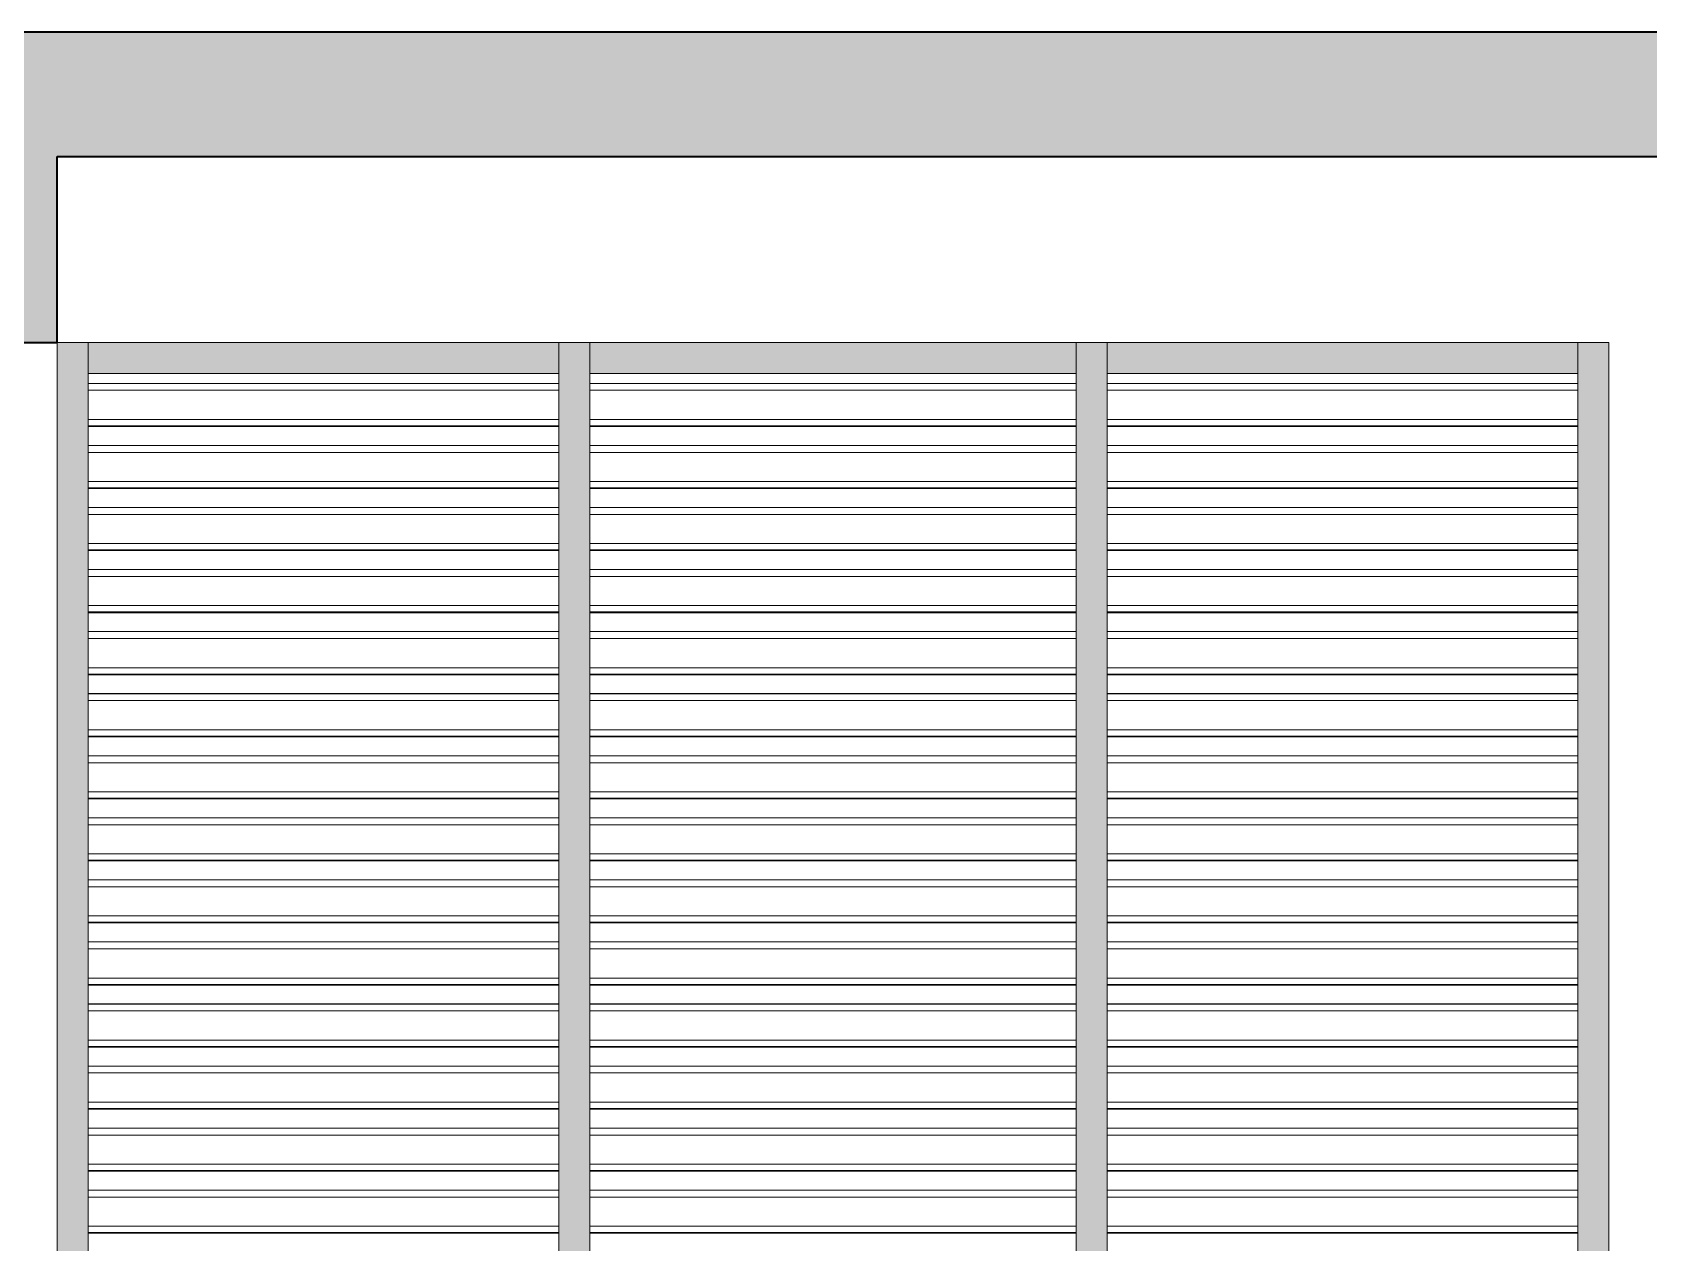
# Model space of a CAD drawing. Header units: millimetres. Extents: x 68650 to 268645, y -2410 to 17645.
# Drawn here: x 224628 to 227232, y 2950 to 4900 of the extents above; entities that cross this region are included whole.
import ezdxf

# ---------------------------------------------------------------- set-up
doc = ezdxf.new("R2010")
doc.units = ezdxf.units.MM
for name, color, linetype, lineweight in [('A-DETL-GENF-3', 9, 'Continuous', 18), ('A-DETL-MEDM', 33, 'Continuous', 35), ('A-GLAZ-CWMG', 51, 'Continuous', 18), ('A-GLAZ-CWMG-3', 254, 'Continuous', 18), ('A-WALL', 113, 'Continuous', 18), ('S-COLS', 52, 'Continuous', 18)]:
    doc.layers.add(name, color=color, linetype=linetype, lineweight=lineweight)

# ---------------------------------------------------------------- blocks, each defined once
blk = doc.blocks.new('Rectangular Mullion - 50 x 100mm-2492465-TKCS_NHÀ MÁY PHÁT ĐIỆN - MẶT CẮT 1')
at = {"layer": 'A-GLAZ-CWMG-3'}
blk.add_hatch(color=256, dxfattribs=at).paths.add_polyline_path([(78144.2, 4350), (78902.6, 4350), (78902.6, 4400), (78144.2, 4400)])
at = {"layer": 'A-GLAZ-CWMG'}
for p, q in [((78144.2, 4350), (78144.2, 4400)), ((78902.6, 4400), (78902.6, 4350)), ((78144.2, 4350), (78902.6, 4350))]:
    blk.add_line(p, q, dxfattribs=at)
blk = doc.blocks.new('Rectangular Mullion - 50 x 100mm-2492466-TKCS_NHÀ MÁY PHÁT ĐIỆN - MẶT CẮT 1')
at = {"layer": 'A-GLAZ-CWMG-3'}
blk.add_hatch(color=256, dxfattribs=at).paths.add_polyline_path([(77937.2, 4350), (78094.2, 4350), (78094.2, 4400), (77310.9, 4400), (77310.9, 4350)])
at = {"layer": 'A-GLAZ-CWMG'}
for p, q in [((77310.9, 4350), (77310.9, 4400)), ((78094.2, 4400), (78094.2, 4350)), ((77310.9, 4350), (78094.2, 4350))]:
    blk.add_line(p, q, dxfattribs=at)
blk = doc.blocks.new('Rectangular Mullion - 50 x 100mm-2333210-TKCS_NHÀ MÁY PHÁT ĐIỆN - MẶT CẮT 1')
at = {"layer": 'A-GLAZ-CWMG-3'}
blk.add_hatch(color=256, dxfattribs=at).paths.add_polyline_path([(76502.564287, 4300), (76502.564287, 4400), (76452.564287, 4400), (76452.564287, 4300)])
at = {"layer": 'A-GLAZ-CWMG'}
blk.add_line((76502.564287, 4300), (76502.564287, 4400), dxfattribs=at)
blk = doc.blocks.new('Rectangular Mullion - 50 x 100mm-V83-TKCS_NHÀ MÁY PHÁT ĐIỆN - MẶT CẮT 1')
at = {"layer": 'A-GLAZ-CWMG-3'}
blk.add_hatch(color=256, dxfattribs=at).paths.add_polyline_path([(78952.564287, 1500), (78952.564287, 1600), (78902.564287, 1600), (78902.564287, 1500)])
at = {"layer": 'A-GLAZ-CWMG'}
blk.add_line((78902.564287, 1600), (78902.564287, 1500), dxfattribs=at)
blk = doc.blocks.new('Rectangular Mullion - 50 x 100mm-V84-TKCS_NHÀ MÁY PHÁT ĐIỆN - MẶT CẮT 1')
at = {"layer": 'A-GLAZ-CWMG-3'}
blk.add_hatch(color=256, dxfattribs=at).paths.add_polyline_path([(78952.564287, 4300), (78952.564287, 4400), (78902.564287, 4400), (78902.564287, 4300)])
at = {"layer": 'A-GLAZ-CWMG'}
blk.add_line((78902.564287, 4400), (78902.564287, 4300), dxfattribs=at)
blk = doc.blocks.new('Rectangular Mullion - 50 x 100mm-2333212-TKCS_NHÀ MÁY PHÁT ĐIỆN - MẶT CẮT 1')
at = {"layer": 'A-GLAZ-CWMG-3'}
blk.add_hatch(color=256, dxfattribs=at).paths.add_polyline_path([(76502.564287, 1500), (76502.564287, 1600), (76452.564287, 1600), (76452.564287, 1500)])
at = {"layer": 'A-GLAZ-CWMG'}
blk.add_line((76502.564287, 1500), (76502.564287, 1600), dxfattribs=at)
blk = doc.blocks.new('Rectangular Mullion - 50 x 100mm-2333205-TKCS_NHÀ MÁY PHÁT ĐIỆN - MẶT CẮT 1')
at = {"layer": 'A-GLAZ-CWMG-3'}
blk.add_hatch(color=256, dxfattribs=at).paths.add_polyline_path([(77260.9, 1500), (77310.9, 1500), (77310.9, 1600), (77260.9, 1600)])
at = {"layer": 'A-GLAZ-CWMG'}
for p, q in [((77260.9, 1600), (77260.9, 1500)), ((77310.9, 1500), (77310.9, 1600))]:
    blk.add_line(p, q, dxfattribs=at)
blk = doc.blocks.new('Rectangular Mullion - 50 x 100mm-2333206-TKCS_NHÀ MÁY PHÁT ĐIỆN - MẶT CẮT 1')
at = {"layer": 'A-GLAZ-CWMG-3'}
blk.add_hatch(color=256, dxfattribs=at).paths.add_polyline_path([(77260.9, 4300), (77310.9, 4300), (77310.9, 4400), (77260.9, 4400)])
at = {"layer": 'A-GLAZ-CWMG'}
for p, q in [((77260.9, 4400), (77260.9, 4300)), ((77310.9, 4300), (77310.9, 4400))]:
    blk.add_line(p, q, dxfattribs=at)
blk = doc.blocks.new('Rectangular Mullion - MULLION LA SACH-2492469-TKCS_NHÀ MÁY PHÁT ĐIỆN - MẶT CẮT 1')
at = {"layer": 'A-GLAZ-CWMG'}
for p, q in [((76502.6, 1534.3), (77260.9, 1534.3)), ((76502.6, 1534.2), (77260.9, 1534.2)), ((76502.6, 1523.1), (77260.9, 1523.1)), ((77260.9, 1476.1), (76502.6, 1476.1)), ((76502.6, 1465.9), (77260.9, 1465.9)), ((76502.6, 1465.8), (77260.9, 1465.8)), ((76502.6, 1464.8), (77260.9, 1464.8))]:
    blk.add_line(p, q, dxfattribs=at)
blk = doc.blocks.new('Rectangular Mullion - MULLION LA SACH-2492470-TKCS_NHÀ MÁY PHÁT ĐIỆN - MẶT CẮT 1')
at = {"layer": 'A-GLAZ-CWMG'}
for p, q in [((77310.9, 1534.3), (78094.2, 1534.3)), ((77310.9, 1534.2), (78094.2, 1534.2)), ((77310.9, 1523.1), (78094.2, 1523.1)), ((78094.2, 1476.1), (77310.9, 1476.1)), ((77310.9, 1465.9), (78094.2, 1465.9)), ((77310.9, 1465.8), (78094.2, 1465.8)), ((77310.9, 1464.8), (78094.2, 1464.8))]:
    blk.add_line(p, q, dxfattribs=at)

msp = doc.modelspace()

# ---------------------------------------------------------------- hatches: boundary and pattern name
at = {"layer": 'A-DETL-GENF-3'}
h = msp.add_hatch(dxfattribs=at)
h.set_pattern_fill('FP_78', color=256, style=0, pattern_type=2)
h.set_pattern_definition([(50, (223716.03, 2375), (546.553, -47.817), [57.15, -628.65]), (355, (223716, 2375), (-105.728, 573.17), [45.72, -502.92]), (100.451, (223761.57, 2371), (440.828, 525.35), [48.57, -534.27]), (46.184, (223716, 2527.4), (813.237, -126.13), [85.725, -942.975]), (96.636, (223783.8, 2516.9), (712.207, 742.283), [72.855, -801.405]), (351.184, (223716, 2527.4), (712.215, 742.276), [68.58, -754.38]), (21, (223792.23, 2489.3), (454.843, -306.796), [57.15, -628.65]), (326, (223792.2, 2489.3), (185.406, 552.564), [45.72, -502.92]), (71.451, (223830.13, 2463.73), (640.251, 245.764), [48.57, -534.27]), (37.5, (223716.03, 2375), (9.2664, 253.665), [5.029, -491.795, 5.029, -505.511, -504.825]), (37.5, (223716.03, 2375), (9.2664, 253.665), [-1007.364, 5.029, -499.796]), (7.5, (223716.03, 2375), (200.4594, 300.5414), [5.029, -286.055, 5.029, -480.365, -192.405]), (7.5, (223716.03, 2375), (200.4594, 300.5414), [-776.478, 5.029, -187.376]), (327.5, (223546.1, 2375), (406.7728, -17.1864), [5.029, -185.471, 5.029, -589.331, -788.67]), (327.5, (223546.1, 2375), (406.7728, -17.1864), [-784.86, 5.029, -783.641]), (317.5, (223469.9, 2375), (444.388, 76.28), [5.029, -242.621, 5.029, -389.687, -560.07]), (317.5, (223469.9, 2375), (444.388, 76.28), [-642.366, 5.029, -555.041]), (45, (223716.03, 2375), (-188.5854, 188.5854), []), (45, (223716.03, 2660.75), (-188.5854, 188.5854), [])])
h.paths.add_polyline_path([(237367.5, 430), (237667.5, 430), (237667.5, 930), (219667.5, 930), (219667.5, 430), (219967.5, 430), (219967.5, 730), (224367.5, 730), (224367.5, 430), (224667.5, 430), (224667.5, 730), (229795.6, 730), (229795.6, 430), (230095.6, 430), (230095.6, 730), (233545.6, 730), (233545.6, 430), (233845.6, 430), (233845.6, 730), (237367.5, 730), (237367.5, 658.9)])
h.paths.add_polyline_path([(237667.5, 4400), (237667.5, 4900), (219667.5, 4900), (219667.5, 4400), (219967.5, 4400), (219967.5, 4700), (224367.5, 4700), (224367.5, 4400), (224667.5, 4400), (224667.5, 4700), (229795.6, 4700), (229795.6, 4400), (230095.6, 4400), (230095.6, 4700), (233545.6, 4700), (233545.6, 4400), (233845.6, 4400), (233845.6, 4700), (237367.5, 4700), (237367.5, 4400)])

# ---------------------------------------------------------------- linework, layer by layer
at = {"layer": 'A-DETL-MEDM'}
for p, q in [((237667.5, 4900), (219667.5, 4900)), ((224667.5, 4400), (224667.5, 4700)), ((224667.5, 4700), (229795.6, 4700)), ((224367.5, 4400), (224667.5, 4400))]:
    msp.add_line(p, q, dxfattribs=at)
at = {"layer": 'A-WALL'}
for p, q in [((224667.5, 4400), (227167.5, 4400)), ((227167.5, 4400), (227167.5, 1400))]:
    msp.add_line(p, q, dxfattribs=at)
at = {"layer": 'S-COLS'}
msp.add_line((224667.5, 4400), (224667.5, 1000), dxfattribs=at)

# ---------------------------------------------------------------- block references
at = {"layer": 'A-GLAZ-CWMG'}
for name, p in [('Rectangular Mullion - 50 x 100mm-2333210-TKCS_NHÀ MÁY PHÁT ĐIỆN - MẶT CẮT 1', (148214.9, 0)), ('Rectangular Mullion - 50 x 100mm-2492465-TKCS_NHÀ MÁY PHÁT ĐIỆN - MẶT CẮT 1', (146573.2, 0)), ('Rectangular Mullion - 50 x 100mm-2333206-TKCS_NHÀ MÁY PHÁT ĐIỆN - MẶT CẮT 1', (148214.9, 0)), ('Rectangular Mullion - 50 x 100mm-2492466-TKCS_NHÀ MÁY PHÁT ĐIỆN - MẶT CẮT 1', (148214.9, 0)), ('Rectangular Mullion - 50 x 100mm-2333206-TKCS_NHÀ MÁY PHÁT ĐIỆN - MẶT CẮT 1', (149048.2, 0)), ('Rectangular Mullion - 50 x 100mm-2492465-TKCS_NHÀ MÁY PHÁT ĐIỆN - MẶT CẮT 1', (148214.9, 0)), ('Rectangular Mullion - 50 x 100mm-V84-TKCS_NHÀ MÁY PHÁT ĐIỆN - MẶT CẮT 1', (148214.9, 0)), ('Rectangular Mullion - MULLION LA SACH-2492469-TKCS_NHÀ MÁY PHÁT ĐIỆN - MẶT CẮT 1', (148214.9, 2800)), ('Rectangular Mullion - MULLION LA SACH-2492470-TKCS_NHÀ MÁY PHÁT ĐIỆN - MẶT CẮT 1', (148214.9, 2800)), ('Rectangular Mullion - MULLION LA SACH-2492469-TKCS_NHÀ MÁY PHÁT ĐIỆN - MẶT CẮT 1', (149856.6, 2800)), ('Rectangular Mullion - 50 x 100mm-2333212-TKCS_NHÀ MÁY PHÁT ĐIỆN - MẶT CẮT 1', (148214.9, 2700)), ('Rectangular Mullion - 50 x 100mm-2333205-TKCS_NHÀ MÁY PHÁT ĐIỆN - MẶT CẮT 1', (148214.9, 2700)), ('Rectangular Mullion - 50 x 100mm-2333205-TKCS_NHÀ MÁY PHÁT ĐIỆN - MẶT CẮT 1', (149048.2, 2700)), ('Rectangular Mullion - 50 x 100mm-V83-TKCS_NHÀ MÁY PHÁT ĐIỆN - MẶT CẮT 1', (148214.9, 2700)), ('Rectangular Mullion - MULLION LA SACH-2492469-TKCS_NHÀ MÁY PHÁT ĐIỆN - MẶT CẮT 1', (148214.9, 2700)), ('Rectangular Mullion - MULLION LA SACH-2492470-TKCS_NHÀ MÁY PHÁT ĐIỆN - MẶT CẮT 1', (148214.9, 2700)), ('Rectangular Mullion - MULLION LA SACH-2492469-TKCS_NHÀ MÁY PHÁT ĐIỆN - MẶT CẮT 1', (149856.6, 2700)), ('Rectangular Mullion - 50 x 100mm-2333212-TKCS_NHÀ MÁY PHÁT ĐIỆN - MẶT CẮT 1', (148214.9, 2600)), ('Rectangular Mullion - 50 x 100mm-2333205-TKCS_NHÀ MÁY PHÁT ĐIỆN - MẶT CẮT 1', (148214.9, 2600)), ('Rectangular Mullion - 50 x 100mm-2333205-TKCS_NHÀ MÁY PHÁT ĐIỆN - MẶT CẮT 1', (149048.2, 2600)), ('Rectangular Mullion - 50 x 100mm-V83-TKCS_NHÀ MÁY PHÁT ĐIỆN - MẶT CẮT 1', (148214.9, 2600)), ('Rectangular Mullion - MULLION LA SACH-2492469-TKCS_NHÀ MÁY PHÁT ĐIỆN - MẶT CẮT 1', (148214.9, 2600)), ('Rectangular Mullion - MULLION LA SACH-2492470-TKCS_NHÀ MÁY PHÁT ĐIỆN - MẶT CẮT 1', (148214.9, 2600)), ('Rectangular Mullion - MULLION LA SACH-2492469-TKCS_NHÀ MÁY PHÁT ĐIỆN - MẶT CẮT 1', (149856.6, 2600)), ('Rectangular Mullion - 50 x 100mm-2333212-TKCS_NHÀ MÁY PHÁT ĐIỆN - MẶT CẮT 1', (148214.9, 2500)), ('Rectangular Mullion - 50 x 100mm-2333205-TKCS_NHÀ MÁY PHÁT ĐIỆN - MẶT CẮT 1', (148214.9, 2500)), ('Rectangular Mullion - 50 x 100mm-2333205-TKCS_NHÀ MÁY PHÁT ĐIỆN - MẶT CẮT 1', (149048.2, 2500)), ('Rectangular Mullion - 50 x 100mm-V83-TKCS_NHÀ MÁY PHÁT ĐIỆN - MẶT CẮT 1', (148214.9, 2500)), ('Rectangular Mullion - MULLION LA SACH-2492469-TKCS_NHÀ MÁY PHÁT ĐIỆN - MẶT CẮT 1', (148214.9, 2500)), ('Rectangular Mullion - MULLION LA SACH-2492470-TKCS_NHÀ MÁY PHÁT ĐIỆN - MẶT CẮT 1', (148214.9, 2500)), ('Rectangular Mullion - MULLION LA SACH-2492469-TKCS_NHÀ MÁY PHÁT ĐIỆN - MẶT CẮT 1', (149856.6, 2500)), ('Rectangular Mullion - 50 x 100mm-2333212-TKCS_NHÀ MÁY PHÁT ĐIỆN - MẶT CẮT 1', (148214.9, 2400)), ('Rectangular Mullion - 50 x 100mm-2333205-TKCS_NHÀ MÁY PHÁT ĐIỆN - MẶT CẮT 1', (148214.9, 2400)), ('Rectangular Mullion - 50 x 100mm-2333205-TKCS_NHÀ MÁY PHÁT ĐIỆN - MẶT CẮT 1', (149048.2, 2400)), ('Rectangular Mullion - 50 x 100mm-V83-TKCS_NHÀ MÁY PHÁT ĐIỆN - MẶT CẮT 1', (148214.9, 2400)), ('Rectangular Mullion - MULLION LA SACH-2492469-TKCS_NHÀ MÁY PHÁT ĐIỆN - MẶT CẮT 1', (148214.9, 2400)), ('Rectangular Mullion - MULLION LA SACH-2492470-TKCS_NHÀ MÁY PHÁT ĐIỆN - MẶT CẮT 1', (148214.9, 2400)), ('Rectangular Mullion - MULLION LA SACH-2492469-TKCS_NHÀ MÁY PHÁT ĐIỆN - MẶT CẮT 1', (149856.6, 2400)), ('Rectangular Mullion - 50 x 100mm-2333212-TKCS_NHÀ MÁY PHÁT ĐIỆN - MẶT CẮT 1', (148214.9, 2300)), ('Rectangular Mullion - 50 x 100mm-2333205-TKCS_NHÀ MÁY PHÁT ĐIỆN - MẶT CẮT 1', (148214.9, 2300)), ('Rectangular Mullion - 50 x 100mm-2333205-TKCS_NHÀ MÁY PHÁT ĐIỆN - MẶT CẮT 1', (149048.2, 2300)), ('Rectangular Mullion - 50 x 100mm-V83-TKCS_NHÀ MÁY PHÁT ĐIỆN - MẶT CẮT 1', (148214.9, 2300)), ('Rectangular Mullion - MULLION LA SACH-2492469-TKCS_NHÀ MÁY PHÁT ĐIỆN - MẶT CẮT 1', (148214.9, 2300)), ('Rectangular Mullion - MULLION LA SACH-2492470-TKCS_NHÀ MÁY PHÁT ĐIỆN - MẶT CẮT 1', (148214.9, 2300)), ('Rectangular Mullion - MULLION LA SACH-2492469-TKCS_NHÀ MÁY PHÁT ĐIỆN - MẶT CẮT 1', (149856.6, 2300)), ('Rectangular Mullion - 50 x 100mm-2333212-TKCS_NHÀ MÁY PHÁT ĐIỆN - MẶT CẮT 1', (148214.9, 2200)), ('Rectangular Mullion - 50 x 100mm-2333205-TKCS_NHÀ MÁY PHÁT ĐIỆN - MẶT CẮT 1', (148214.9, 2200)), ('Rectangular Mullion - 50 x 100mm-2333205-TKCS_NHÀ MÁY PHÁT ĐIỆN - MẶT CẮT 1', (149048.2, 2200)), ('Rectangular Mullion - 50 x 100mm-V83-TKCS_NHÀ MÁY PHÁT ĐIỆN - MẶT CẮT 1', (148214.9, 2200)), ('Rectangular Mullion - MULLION LA SACH-2492469-TKCS_NHÀ MÁY PHÁT ĐIỆN - MẶT CẮT 1', (148214.9, 2200)), ('Rectangular Mullion - MULLION LA SACH-2492470-TKCS_NHÀ MÁY PHÁT ĐIỆN - MẶT CẮT 1', (148214.9, 2200)), ('Rectangular Mullion - MULLION LA SACH-2492469-TKCS_NHÀ MÁY PHÁT ĐIỆN - MẶT CẮT 1', (149856.6, 2200)), ('Rectangular Mullion - 50 x 100mm-2333212-TKCS_NHÀ MÁY PHÁT ĐIỆN - MẶT CẮT 1', (148214.9, 2100)), ('Rectangular Mullion - 50 x 100mm-2333205-TKCS_NHÀ MÁY PHÁT ĐIỆN - MẶT CẮT 1', (148214.9, 2100)), ('Rectangular Mullion - 50 x 100mm-2333205-TKCS_NHÀ MÁY PHÁT ĐIỆN - MẶT CẮT 1', (149048.2, 2100)), ('Rectangular Mullion - 50 x 100mm-V83-TKCS_NHÀ MÁY PHÁT ĐIỆN - MẶT CẮT 1', (148214.9, 2100)), ('Rectangular Mullion - MULLION LA SACH-2492469-TKCS_NHÀ MÁY PHÁT ĐIỆN - MẶT CẮT 1', (148214.9, 2100)), ('Rectangular Mullion - MULLION LA SACH-2492470-TKCS_NHÀ MÁY PHÁT ĐIỆN - MẶT CẮT 1', (148214.9, 2100)), ('Rectangular Mullion - MULLION LA SACH-2492469-TKCS_NHÀ MÁY PHÁT ĐIỆN - MẶT CẮT 1', (149856.6, 2100)), ('Rectangular Mullion - 50 x 100mm-2333212-TKCS_NHÀ MÁY PHÁT ĐIỆN - MẶT CẮT 1', (148214.9, 2000)), ('Rectangular Mullion - 50 x 100mm-2333205-TKCS_NHÀ MÁY PHÁT ĐIỆN - MẶT CẮT 1', (148214.9, 2000)), ('Rectangular Mullion - 50 x 100mm-2333205-TKCS_NHÀ MÁY PHÁT ĐIỆN - MẶT CẮT 1', (149048.2, 2000)), ('Rectangular Mullion - 50 x 100mm-V83-TKCS_NHÀ MÁY PHÁT ĐIỆN - MẶT CẮT 1', (148214.9, 2000)), ('Rectangular Mullion - MULLION LA SACH-2492469-TKCS_NHÀ MÁY PHÁT ĐIỆN - MẶT CẮT 1', (148214.9, 2000)), ('Rectangular Mullion - MULLION LA SACH-2492470-TKCS_NHÀ MÁY PHÁT ĐIỆN - MẶT CẮT 1', (148214.9, 2000)), ('Rectangular Mullion - MULLION LA SACH-2492469-TKCS_NHÀ MÁY PHÁT ĐIỆN - MẶT CẮT 1', (149856.6, 2000)), ('Rectangular Mullion - 50 x 100mm-2333212-TKCS_NHÀ MÁY PHÁT ĐIỆN - MẶT CẮT 1', (148214.9, 1900)), ('Rectangular Mullion - 50 x 100mm-2333205-TKCS_NHÀ MÁY PHÁT ĐIỆN - MẶT CẮT 1', (148214.9, 1900)), ('Rectangular Mullion - 50 x 100mm-2333205-TKCS_NHÀ MÁY PHÁT ĐIỆN - MẶT CẮT 1', (149048.2, 1900)), ('Rectangular Mullion - 50 x 100mm-V83-TKCS_NHÀ MÁY PHÁT ĐIỆN - MẶT CẮT 1', (148214.9, 1900)), ('Rectangular Mullion - MULLION LA SACH-2492469-TKCS_NHÀ MÁY PHÁT ĐIỆN - MẶT CẮT 1', (148214.9, 1900)), ('Rectangular Mullion - MULLION LA SACH-2492470-TKCS_NHÀ MÁY PHÁT ĐIỆN - MẶT CẮT 1', (148214.9, 1900)), ('Rectangular Mullion - MULLION LA SACH-2492469-TKCS_NHÀ MÁY PHÁT ĐIỆN - MẶT CẮT 1', (149856.6, 1900)), ('Rectangular Mullion - 50 x 100mm-2333212-TKCS_NHÀ MÁY PHÁT ĐIỆN - MẶT CẮT 1', (148214.9, 1800)), ('Rectangular Mullion - 50 x 100mm-2333205-TKCS_NHÀ MÁY PHÁT ĐIỆN - MẶT CẮT 1', (148214.9, 1800)), ('Rectangular Mullion - 50 x 100mm-2333205-TKCS_NHÀ MÁY PHÁT ĐIỆN - MẶT CẮT 1', (149048.2, 1800)), ('Rectangular Mullion - 50 x 100mm-V83-TKCS_NHÀ MÁY PHÁT ĐIỆN - MẶT CẮT 1', (148214.9, 1800)), ('Rectangular Mullion - MULLION LA SACH-2492469-TKCS_NHÀ MÁY PHÁT ĐIỆN - MẶT CẮT 1', (148214.9, 1800)), ('Rectangular Mullion - MULLION LA SACH-2492470-TKCS_NHÀ MÁY PHÁT ĐIỆN - MẶT CẮT 1', (148214.9, 1800)), ('Rectangular Mullion - MULLION LA SACH-2492469-TKCS_NHÀ MÁY PHÁT ĐIỆN - MẶT CẮT 1', (149856.6, 1800)), ('Rectangular Mullion - 50 x 100mm-2333212-TKCS_NHÀ MÁY PHÁT ĐIỆN - MẶT CẮT 1', (148214.9, 1700)), ('Rectangular Mullion - 50 x 100mm-2333205-TKCS_NHÀ MÁY PHÁT ĐIỆN - MẶT CẮT 1', (148214.9, 1700)), ('Rectangular Mullion - 50 x 100mm-2333205-TKCS_NHÀ MÁY PHÁT ĐIỆN - MẶT CẮT 1', (149048.2, 1700)), ('Rectangular Mullion - 50 x 100mm-V83-TKCS_NHÀ MÁY PHÁT ĐIỆN - MẶT CẮT 1', (148214.9, 1700)), ('Rectangular Mullion - MULLION LA SACH-2492469-TKCS_NHÀ MÁY PHÁT ĐIỆN - MẶT CẮT 1', (148214.9, 1700)), ('Rectangular Mullion - MULLION LA SACH-2492470-TKCS_NHÀ MÁY PHÁT ĐIỆN - MẶT CẮT 1', (148214.9, 1700)), ('Rectangular Mullion - MULLION LA SACH-2492469-TKCS_NHÀ MÁY PHÁT ĐIỆN - MẶT CẮT 1', (149856.6, 1700)), ('Rectangular Mullion - 50 x 100mm-2333212-TKCS_NHÀ MÁY PHÁT ĐIỆN - MẶT CẮT 1', (148214.9, 1600)), ('Rectangular Mullion - 50 x 100mm-2333205-TKCS_NHÀ MÁY PHÁT ĐIỆN - MẶT CẮT 1', (148214.9, 1600)), ('Rectangular Mullion - 50 x 100mm-2333205-TKCS_NHÀ MÁY PHÁT ĐIỆN - MẶT CẮT 1', (149048.2, 1600)), ('Rectangular Mullion - 50 x 100mm-V83-TKCS_NHÀ MÁY PHÁT ĐIỆN - MẶT CẮT 1', (148214.9, 1600)), ('Rectangular Mullion - MULLION LA SACH-2492469-TKCS_NHÀ MÁY PHÁT ĐIỆN - MẶT CẮT 1', (148214.9, 1600)), ('Rectangular Mullion - MULLION LA SACH-2492470-TKCS_NHÀ MÁY PHÁT ĐIỆN - MẶT CẮT 1', (148214.9, 1600)), ('Rectangular Mullion - MULLION LA SACH-2492469-TKCS_NHÀ MÁY PHÁT ĐIỆN - MẶT CẮT 1', (149856.6, 1600)), ('Rectangular Mullion - 50 x 100mm-2333212-TKCS_NHÀ MÁY PHÁT ĐIỆN - MẶT CẮT 1', (148214.9, 1500)), ('Rectangular Mullion - 50 x 100mm-2333205-TKCS_NHÀ MÁY PHÁT ĐIỆN - MẶT CẮT 1', (148214.9, 1500)), ('Rectangular Mullion - 50 x 100mm-2333205-TKCS_NHÀ MÁY PHÁT ĐIỆN - MẶT CẮT 1', (149048.2, 1500)), ('Rectangular Mullion - 50 x 100mm-V83-TKCS_NHÀ MÁY PHÁT ĐIỆN - MẶT CẮT 1', (148214.9, 1500)), ('Rectangular Mullion - MULLION LA SACH-2492469-TKCS_NHÀ MÁY PHÁT ĐIỆN - MẶT CẮT 1', (148214.9, 1500)), ('Rectangular Mullion - MULLION LA SACH-2492470-TKCS_NHÀ MÁY PHÁT ĐIỆN - MẶT CẮT 1', (148214.9, 1500)), ('Rectangular Mullion - MULLION LA SACH-2492469-TKCS_NHÀ MÁY PHÁT ĐIỆN - MẶT CẮT 1', (149856.6, 1500)), ('Rectangular Mullion - 50 x 100mm-2333212-TKCS_NHÀ MÁY PHÁT ĐIỆN - MẶT CẮT 1', (148214.9, 1400)), ('Rectangular Mullion - 50 x 100mm-2333205-TKCS_NHÀ MÁY PHÁT ĐIỆN - MẶT CẮT 1', (148214.9, 1400)), ('Rectangular Mullion - 50 x 100mm-2333205-TKCS_NHÀ MÁY PHÁT ĐIỆN - MẶT CẮT 1', (149048.2, 1400)), ('Rectangular Mullion - 50 x 100mm-V83-TKCS_NHÀ MÁY PHÁT ĐIỆN - MẶT CẮT 1', (148214.9, 1400))]:
    msp.add_blockref(name, p, dxfattribs=at)

doc.saveas('drawing.dxf')
